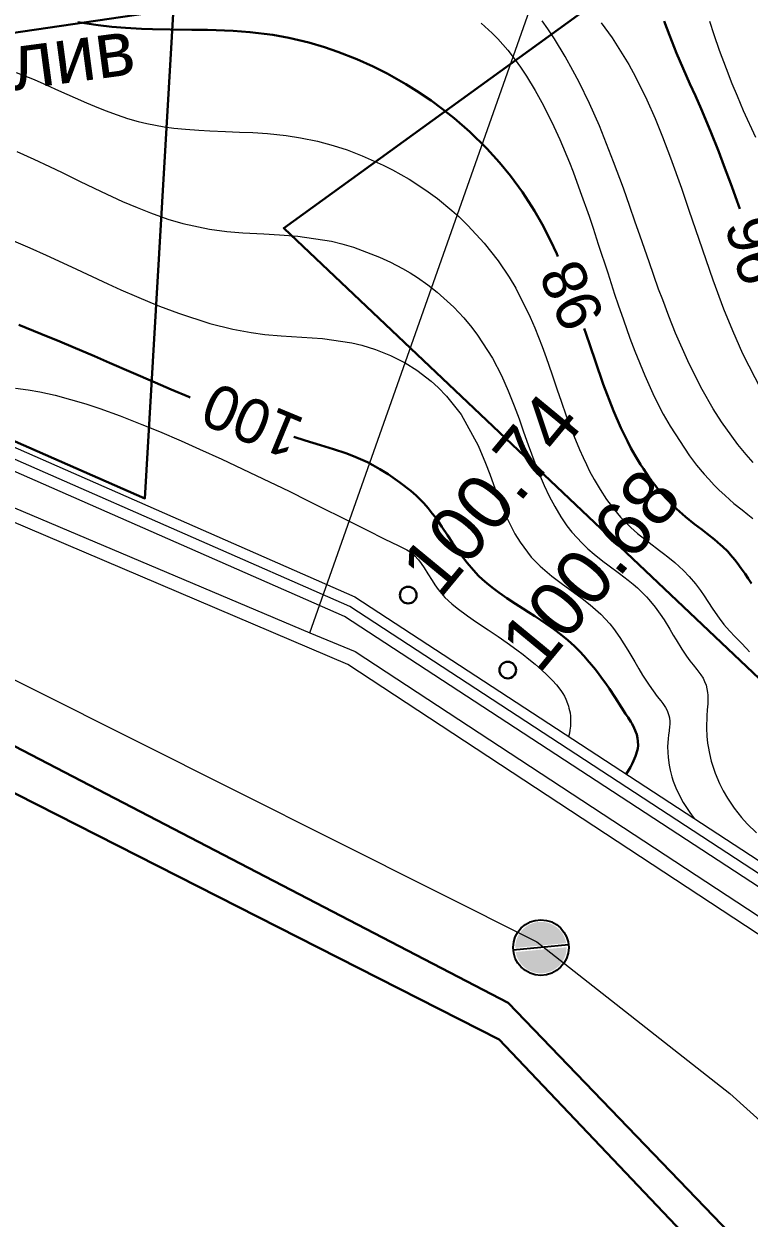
# Model space of a CAD drawing. Header units: millimetres. Extents: x -2893842 to -949497, y -1203244 to 262218.
# Drawn here: x -2345013 to -2331968, y -738760 to -717282 of the extents above; entities that cross this region are included whole.
import ezdxf

# ---------------------------------------------------------------- set-up
doc = ezdxf.new("R2010")
doc.units = ezdxf.units.MM
doc.layers.get('0').update_dxf_attribs({"lineweight": 5})
for name, color, linetype in [('!!!_ Размеры', 7, 'Continuous'), ('14_Ограждения', 253, 'Continuous'), ('19_Горизонтали', 253, 'Continuous'), ('31_Водопровод', 253, 'Continuous'), ('33_Газопровод', 253, 'Continuous'), ('35_Телефон', 253, 'Continuous'), ('37_Кабель низкого напряжения', 253, 'Continuous'), ('44_Крышки колодцев', 253, 'Continuous'), ('_Высоты_Блок', 253, 'Continuous')]:
    doc.layers.add(name, color=color, linetype=linetype)
doc.styles.add('LIKE17', font='d431.shx')
doc.styles.add('LIKE32', font='peteri.shx')
doc.styles.add('LIKE36', font='pragmai.shx')
doc.styles.add('Line_GUGK', font='')
doc.styles.get('Line_GUGK').set_extended_font_data('Bm431', italic=True)
doc.linetypes.add('g5_119_3', pattern='A,4,-1,[31,GUGK_2005.shx,S=0.1,R=0,X=0,Y=0],4,[31,GUGK_2005.shx,S=0.1,R=180,X=0,Y=0],-1', length=10)
doc.linetypes.add('g5_121_g', pattern='A,4,-0.4,["Г",Line_GUGK,S=1,R=0,X=0,Y=-0.5],-1.2,12', length=17.6)
doc.linetypes.add('g5_122_v', pattern='A,1,-1,1.5,-0.4,["В",Line_GUGK,S=1,R=0,X=0,Y=-0.5],-1.5,1.5,-1,4,-1,4,-1,3', length=20.9)
doc.linetypes.add('g5_133_t', pattern='A,2,[27,GUGK_2005.shx,S=0.4,R=0,X=0,Y=0],2,-1', length=5)
doc.linetypes.add('g5_472', pattern='A,0,-4,[25,GUGK_2005.shx,S=0.4,R=0,X=0,Y=-0.2],0', length=4)

# ---------------------------------------------------------------- blocks, each defined once
blk = doc.blocks.new('g5_117')
h = blk.add_hatch(color=255)
h.paths.add_polyline_path([(-0.299, 0.352), (0.352, -0.299, 0.177899), (0.463, 0, 0.639215)])
h.paths.add_polyline_path([(-0.352, 0.299, 0.177899), (-0.463, 0, 0.639215), (0.299, -0.352)])
at = {"color": 0}
blk.add_lwpolyline([(0.354, -0.354), (-0.354, 0.354)], dxfattribs=at)
blk.add_circle((0, 0), 0.5, dxfattribs=at)
blk = doc.blocks.new('Топо_07.04.17')
at = {"layer": '14_Ограждения', "color": 7, "linetype": 'Continuous', "lineweight": 20}
for points in [[(-519840, -510292), (-519253, -535413), (-513225, -543685), (-496400, -554220), (-488324, -558277), (-477682, -564467), (-467801, -572647), (-462771, -578808), (-462771, -578808), (-447048, -597015)], [(-447187, -597466), (-463077, -579065), (-468086, -572931), (-477912, -564796), (-488514, -558629), (-496597, -554569), (-513503, -543983), (-519650, -535548), (-520241, -510253)]]:
    blk.add_lwpolyline(points, dxfattribs=at)
at = {"layer": '14_Ограждения', "color": 7, "linetype": 'g5_472', "lineweight": 20}
blk.add_lwpolyline([(-417936, -608061), (-432736, -600940), (-435788, -597400), (-438056, -595898), (-440809, -595548), (-447117, -597241), (-462924, -578936), (-467944, -572789), (-477797, -564631), (-488419, -558453), (-496499, -554395), (-513364, -543834), (-519452, -535480), (-520040, -510272), (-518421, -502813), (-523269, -498138), (-524202, -495423), (-524510, -494917)], dxfattribs=at)
at = {"layer": '19_Горизонтали', "color": 42, "linetype": 'Continuous', "lineweight": 20}
for points in [[(-470181, -554896), (-470129, -555148), (-470064, -555439), (-469980, -555780), (-469906, -556057), (-469839, -556289), (-469757, -556562), (-469594, -557063)], [(-474264, -554472), (-474087, -554672), (-473999, -554784), (-473843, -555008), (-473729, -555196), (-473651, -555337), (-473561, -555510), (-473436, -555781), (-473341, -556009), (-473203, -556382), (-473096, -556707), (-472970, -557142), (-472924, -557313), (-472833, -557679), (-472727, -558140), (-472680, -558360), (-472618, -558656), (-472618, -558656), (-472509, -559192), (-472428, -559584), (-472385, -559784), (-472324, -560064), (-472244, -560403), (-472182, -560647), (-472055, -561102), (-471947, -561437), (-471859, -561682), (-471803, -561826), (-471706, -562058), (-471418, -562627), (-471310, -562806), (-471195, -562982), (-471122, -563084), (-471037, -563197), (-470961, -563293), (-470863, -563409), (-470719, -563566), (-470588, -563699), (-470496, -563791), (-470411, -563877)], [(-470294, -562874), (-470404, -562715), (-470530, -562520), (-470624, -562362), (-470777, -562080), (-470898, -561831), (-471056, -561465), (-471145, -561235), (-471255, -560922), (-471416, -560403), (-471504, -560085), (-471581, -559784), (-471631, -559582), (-471748, -559077), (-471855, -558598), (-471917, -558320), (-471978, -558049), (-472057, -557709), (-472177, -557215), (-472236, -556992), (-472360, -556547), (-472492, -556128), (-472634, -555724), (-472719, -555504), (-472831, -555235), (-472986, -554902), (-473086, -554706), (-473171, -554553)], [(-472116, -554709), (-471954, -554997), (-471711, -555511), (-471617, -555742), (-471459, -556180), (-471350, -556528), (-471253, -556870), (-471152, -557259), (-471019, -557826), (-470929, -558236), (-470813, -558770), (-470644, -559526), (-470510, -560068), (-470398, -560474), (-470264, -560905), (-470003, -561593)], [(-482672, -554410), (-482370, -554573), (-482155, -554696), (-481952, -554816), (-481672, -554982), (-481477, -555095), (-481343, -555170), (-481161, -555269), (-480958, -555371), (-480776, -555456), (-480595, -555531), (-480444, -555587), (-480138, -555680), (-479967, -555724), (-479762, -555769), (-479529, -555813), (-479329, -555846), (-479052, -555889), (-478801, -555927), (-478564, -555965), (-478305, -556011), (-477975, -556084), (-477727, -556151), (-477426, -556251), (-477155, -556358), (-476918, -556465), (-476659, -556598), (-476303, -556808), (-476144, -556913), (-475868, -557114), (-475591, -557344), (-475402, -557518), (-475168, -557757), (-475057, -557882), (-474910, -558060), (-474655, -558408), (-474441, -558755), (-474277, -559069), (-474183, -559278), (-473984, -559822), (-473923, -560024), (-473830, -560373), (-473781, -560579), (-473713, -560879), (-473648, -561175), (-473601, -561387), (-473539, -561658), (-473445, -562032), (-473371, -562291), (-473324, -562440), (-473279, -562571), (-473234, -562696), (-473171, -562852), (-473084, -563048), (-472987, -563237), (-472869, -563437), (-472773, -563580), (-472718, -563654), (-472609, -563790), (-472503, -563908), (-472316, -564095), (-472146, -564257), (-472082, -564318), (-472009, -564389), (-471898, -564503), (-471756, -564664), (-471668, -564780), (-471572, -564926), (-471496, -565057), (-471441, -565159), (-471386, -565264), (-471309, -565412), (-471216, -565584), (-471143, -565707), (-471056, -565836), (-470968, -565954), (-470876, -566072), (-470788, -566186), (-470743, -566248)], [(-482822, -555826), (-482534, -555994), (-482270, -556156), (-482055, -556292), (-481761, -556479), (-481399, -556707), (-481033, -556929), (-480785, -557070), (-480559, -557191), (-480260, -557337), (-480000, -557448), (-479537, -557603), (-479230, -557678), (-478951, -557733), (-478578, -557796), (-478297, -557844), (-477974, -557905), (-477384, -558066), (-477201, -558133), (-477000, -558216), (-476554, -558444), (-476368, -558558), (-476168, -558694), (-476042, -558789), (-475920, -558887), (-475747, -559040), (-475597, -559187), (-475330, -559490), (-475173, -559699), (-475045, -559892), (-474959, -560037), (-474738, -560483), (-474616, -560806), (-474525, -561099), (-474450, -561375), (-474390, -561621), (-474335, -561858), (-474278, -562101), (-474278, -562101), (-474196, -562438), (-474141, -562644), (-474075, -562864), (-474008, -563060), (-473930, -563259), (-473842, -563453), (-473751, -563625), (-473673, -563753), (-473516, -563971), (-473423, -564080), (-473319, -564192), (-473179, -564330), (-473098, -564407), (-472906, -564587), (-472836, -564654), (-472765, -564724), (-472686, -564805), (-472615, -564881), (-472471, -565057), (-472435, -565108), (-472338, -565260), (-472263, -565393), (-472205, -565506), (-472122, -565682), (-472071, -565796), (-472029, -565889), (-471949, -566062), (-471918, -566123), (-471878, -566198), (-471825, -566289), (-471776, -566368), (-471719, -566458), (-471659, -566563), (-471627, -566629), (-471605, -566690), (-471587, -566760), (-471578, -566825), (-471576, -566892), (-471578, -566940), (-471586, -567031), (-471595, -567092), (-471614, -567202), (-471633, -567307), (-471646, -567386), (-471654, -567441), (-471664, -567525), (-471674, -567668), (-471676, -567800), (-471674, -567856), (-471666, -567985), (-471649, -568124), (-471635, -568202), (-471603, -568348), (-471545, -568544), (-471494, -568680), (-471431, -568823), (-471331, -569015), (-471220, -569193), (-471133, -569316), (-470987, -569500)], [(-483101, -557393), (-482787, -557573), (-482511, -557736), (-482080, -557998), (-481463, -558374), (-481247, -558503), (-480980, -558658), (-480753, -558785), (-480589, -558874), (-480260, -559043), (-479724, -559287), (-479320, -559438), (-479000, -559536), (-478763, -559595), (-478474, -559652), (-477737, -559783), (-477221, -559921), (-477051, -559984), (-476816, -560088), (-476559, -560226), (-476311, -560389), (-476118, -560542), (-475884, -560767), (-475770, -560896), (-475639, -561067), (-475418, -561426), (-475176, -562010), (-475080, -562341), (-475026, -562549), (-474957, -562828), (-474892, -563076), (-474807, -563364), (-474697, -563663), (-474622, -563826), (-474453, -564113), (-474311, -564297), (-474121, -564498), (-473971, -564641), (-473827, -564773), (-473748, -564845), (-473626, -564959), (-473497, -565084), (-473323, -565275), (-473182, -565465), (-473125, -565556), (-473029, -565729), (-472912, -565974), (-472815, -566195), (-472757, -566328), (-472700, -566453), (-472606, -566643), (-472481, -566860), (-472427, -566948), (-472397, -567000), (-472358, -567075), (-472335, -567132), (-472319, -567186), (-472311, -567227), (-472308, -567264), (-472309, -567334), (-472317, -567395), (-472321, -567418), (-472340, -567503), (-472356, -567571), (-472373, -567642), (-472386, -567704), (-472398, -567782), (-472413, -567972), (-472410, -568114), (-472402, -568204), (-472384, -568327), (-472368, -568406), (-472335, -568532), (-472296, -568649), (-472231, -568809), (-472136, -568998), (-472136, -568998), (-472071, -569113)], [(-483324, -560053), (-483103, -560103), (-482897, -560162), (-482631, -560254), (-482101, -560473), (-481860, -560586), (-481515, -560757), (-481143, -560953), (-480842, -561119), (-480475, -561327), (-480159, -561513), (-479783, -561738), (-479201, -562096), (-478646, -562447), (-478323, -562654), (-478029, -562845), (-477803, -562992), (-477590, -563132), (-477320, -563310), (-477052, -563485), (-476901, -563581), (-476819, -563631), (-476726, -563687), (-476661, -563730), (-476607, -563772), (-476573, -563804), (-476533, -563848), (-476473, -563932), (-476432, -564003), (-476386, -564091), (-476333, -564202), (-476272, -564329), (-476230, -564413), (-476181, -564504), (-476077, -564663), (-475966, -564790), (-475878, -564878), (-475712, -565033), (-475559, -565166), (-475371, -565326), (-475204, -565469), (-475057, -565597), (-474895, -565745), (-474795, -565840), (-474701, -565932), (-474599, -566037), (-474489, -566156), (-474414, -566243), (-474321, -566360), (-474260, -566446), (-474192, -566561), (-474165, -566614), (-474141, -566669), (-474120, -566726), (-474098, -566807), (-474089, -566851), (-474083, -566888), (-474074, -566976), (-474074, -567035), (-474075, -567079), (-474083, -567151), (-474093, -567214), (-474110, -567286), (-474125, -567340), (-474138, -567377), (-474144, -567396)]]:
    blk.add_lwpolyline(points, dxfattribs=at)
at = {"layer": '19_Горизонтали', "color": 42, "linetype": 'Continuous', "lineweight": 30}
for points in [[(-470020, -558314), (-470072, -558093), (-470118, -557900), (-470214, -557508), (-470279, -557253), (-470382, -556869), (-470507, -556448), (-470583, -556204), (-470655, -555976), (-470744, -555691), (-470832, -555402), (-470925, -555068), (-470991, -554806)], [(-473367, -558795), (-473381, -558749), (-473464, -558494), (-473579, -558188), (-473689, -557932), (-473867, -557575), (-474049, -557259), (-474219, -556998), (-474417, -556724), (-474687, -556392), (-474939, -556117), (-475135, -555922), (-475317, -555754), (-475556, -555550), (-475734, -555408), (-476047, -555182), (-476280, -555029), (-476562, -554861), (-476885, -554690), (-477111, -554583), (-477384, -554468), (-477734, -554341), (-478014, -554257), (-478414, -554161), (-478710, -554106), (-479168, -554038), (-479447, -554002), (-479833, -553954), (-480153, -553911), (-480348, -553882), (-480629, -553835), (-480875, -553787), (-481113, -553733), (-481469, -553637)], [(-480224, -560571), (-480245, -560559), (-480547, -560389), (-480817, -560235), (-481227, -559999), (-481595, -559787), (-481850, -559641), (-482211, -559436), (-482439, -559307), (-482763, -559128), (-482763, -559128), (-483141, -558925)], [(-470569, -565033), (-470620, -564934), (-470664, -564849), (-470722, -564742), (-470784, -564632), (-470817, -564579), (-470883, -564479), (-470929, -564414), (-471010, -564313), (-471041, -564278), (-471138, -564173), (-471265, -564046), (-471347, -563968), (-471465, -563854), (-471612, -563708), (-471760, -563544), (-471822, -563470), (-471900, -563368), (-471997, -563233), (-472104, -563065), (-472175, -562944), (-472269, -562766), (-472311, -562681), (-472382, -562525), (-472448, -562368), (-472498, -562238), (-472555, -562077), (-472586, -561984), (-472683, -561668), (-472813, -561169), (-472913, -560728), (-472967, -560474), (-473020, -560223), (-473039, -560135)], [(-473192, -568184), (-473104, -568067), (-473068, -568015), (-473034, -567961), (-472991, -567884), (-472974, -567848), (-472937, -567749), (-472925, -567696), (-472917, -567621), (-472918, -567565), (-472926, -567496), (-472956, -567379), (-472986, -567296), (-473004, -567261), (-473046, -567178), (-473082, -567105), (-473142, -566983), (-473235, -566795), (-473321, -566627), (-473377, -566523), (-473423, -566440), (-473473, -566353), (-473533, -566253), (-473591, -566161), (-473658, -566061), (-473708, -565989), (-473782, -565890), (-473860, -565793), (-473964, -565673), (-474078, -565556), (-474195, -565445), (-474248, -565397), (-474406, -565262), (-474508, -565178), (-474610, -565095), (-474707, -565017), (-474769, -564966), (-474828, -564918), (-474972, -564797), (-475048, -564731), (-475102, -564682), (-475212, -564578), (-475299, -564489), (-475366, -564414), (-475429, -564340), (-475511, -564232), (-475609, -564087), (-475695, -563944), (-475752, -563842), (-475828, -563701), (-475904, -563553), (-475988, -563392), (-476045, -563283), (-476094, -563196), (-476132, -563132), (-476197, -563028), (-476264, -562930), (-476308, -562873), (-476384, -562781), (-476469, -562688), (-476649, -562512), (-476843, -562343), (-476981, -562233), (-477096, -562149), (-477188, -562087), (-477421, -561950), (-477555, -561882), (-477768, -561784), (-477993, -561688), (-478256, -561575), (-478451, -561486)]]:
    blk.add_lwpolyline(points, dxfattribs=at)
at = {"layer": '31_Водопровод', "color": 4, "linetype": 'g5_122_v', "lineweight": 30}
for points in [[(-445695, -717305), (-443108, -656656), (-443570, -638177), (-445626, -623108), (-448947, -611020), (-458649, -594395), (-475770, -572034), (-499702, -555931), (-517584, -546996), (-519821, -541376), (-524993, -514348), (-529219, -501113), (-530095, -497497)], [(-446329, -717112), (-443585, -655724), (-444310, -638244), (-446355, -623258), (-449645, -611281), (-459296, -594789), (-476002, -572668), (-500717, -556370), (-518156, -547544), (-520844, -541438), (-525472, -514801), (-529282, -502721), (-529219, -501113)], [(-509825, -545420), (-503159, -549540), (-494080, -554072), (-478672, -553564), (-478500, -546802)], [(-446743, -595128), (-478209, -557734), (-460351, -547652), (-451770, -546711)]]:
    blk.add_lwpolyline(points, dxfattribs=at)
at = {"layer": '33_Газопровод', "color": 5, "linetype": 'g5_121_g', "lineweight": 30}
blk.add_lwpolyline([(-523572, -540167), (-517135, -538149), (-513156, -543610), (-496351, -554133), (-488276, -558189), (-481238, -562283), (-479068, -549726), (-479136, -546872)], dxfattribs=at)
at = {"layer": '35_Телефон', "color": 6, "linetype": 'g5_133_t', "lineweight": 20}
blk.add_lwpolyline([(-532595, -545933), (-515911, -546663), (-500605, -554394), (-475132, -571001), (-471991, -574105), (-447904, -601332)], dxfattribs=at)
at = {"layer": '37_Кабель низкого напряжения', "color": 1, "linetype": 'g5_119_3', "lineweight": 20}
for points in [[(-468270, -574833), (-467766, -574262), (-468075, -573881), (-477945, -565662), (-496848, -554952), (-511160, -545950), (-511502, -546486), (-513251, -545356), (-512951, -544860), (-504067, -531873), (-504142, -529418)], [(-503843, -529409), (-503763, -531981), (-512699, -545022), (-512931, -545406), (-511551, -546275), (-511226, -545744), (-496712, -554790), (-478561, -565016), (-477789, -565445), (-467886, -573678), (-459094, -584438), (-449489, -590451), (-445052, -595926)], [(-478561, -565016), (-471164, -549782), (-471506, -541572), (-474624, -541323)]]:
    blk.add_lwpolyline(points, dxfattribs=at)
at = {"layer": '_Высоты_Блок', "color": 7, "linetype": 'Continuous', "lineweight": 30}
for centre in [(-476727, -564544, -67200), (-475101, -566085, -67200)]:
    blk.add_circle(centre, 150, dxfattribs=at)
at = {"layer": '44_Крышки колодцев', "color": 7, "linetype": 'Continuous', "lineweight": 20, "xscale": 999.9999999999995, "yscale": 999.9999999999995, "zscale": 999.9999999999995, "rotation": 43.98139083737546}
blk.add_blockref('g5_117', (-475070, -571112, 129798), dxfattribs=at)
at = {"layer": '19_Горизонтали', "color": 42, "linetype": 'Continuous', "lineweight": 15, "style": 'LIKE36'}
for s, rotation, p in [('96', 99.276, (-469343, -559611, -33200)), ('98', 107.4039, (-472639, -559969, -33200)), ('100', 151.0292, (-478189, -561198, -33200))]:
    blk.add_text(s, height=800, rotation=rotation, dxfattribs=at).set_placement(p)
at = {"layer": '31_Водопровод', "color": 7, "linetype": 'Continuous', "lineweight": 15, "style": 'LIKE32'}
blk.add_text('ст.30 полив', height=1000, rotation=1.14, dxfattribs=at).set_placement((-487726, -554821, 31800))
at = {"layer": '_Высоты_Блок', "color": 7, "linetype": 'Continuous', "lineweight": 20, "char_height": 1000, "attachment_point": 4, "rotation": 43.9814, "style": 'LIKE17'}
for s, insert in [('100.74', (-476511, -564336, -67200)), ('100.68', (-474886, -565877, -67200))]:
    blk.add_mtext(s, dxfattribs=dict(at, insert=insert))

msp = doc.modelspace()

# ---------------------------------------------------------------- block references
at = {"layer": '!!!_ Размеры', "color": 1, "lineweight": 0, "rotation": 6.471407436947433}
msp.add_blockref('Топо_07.04.17', (-1928038.79367, -112877.83782), dxfattribs=at)

doc.saveas('drawing.dxf')
